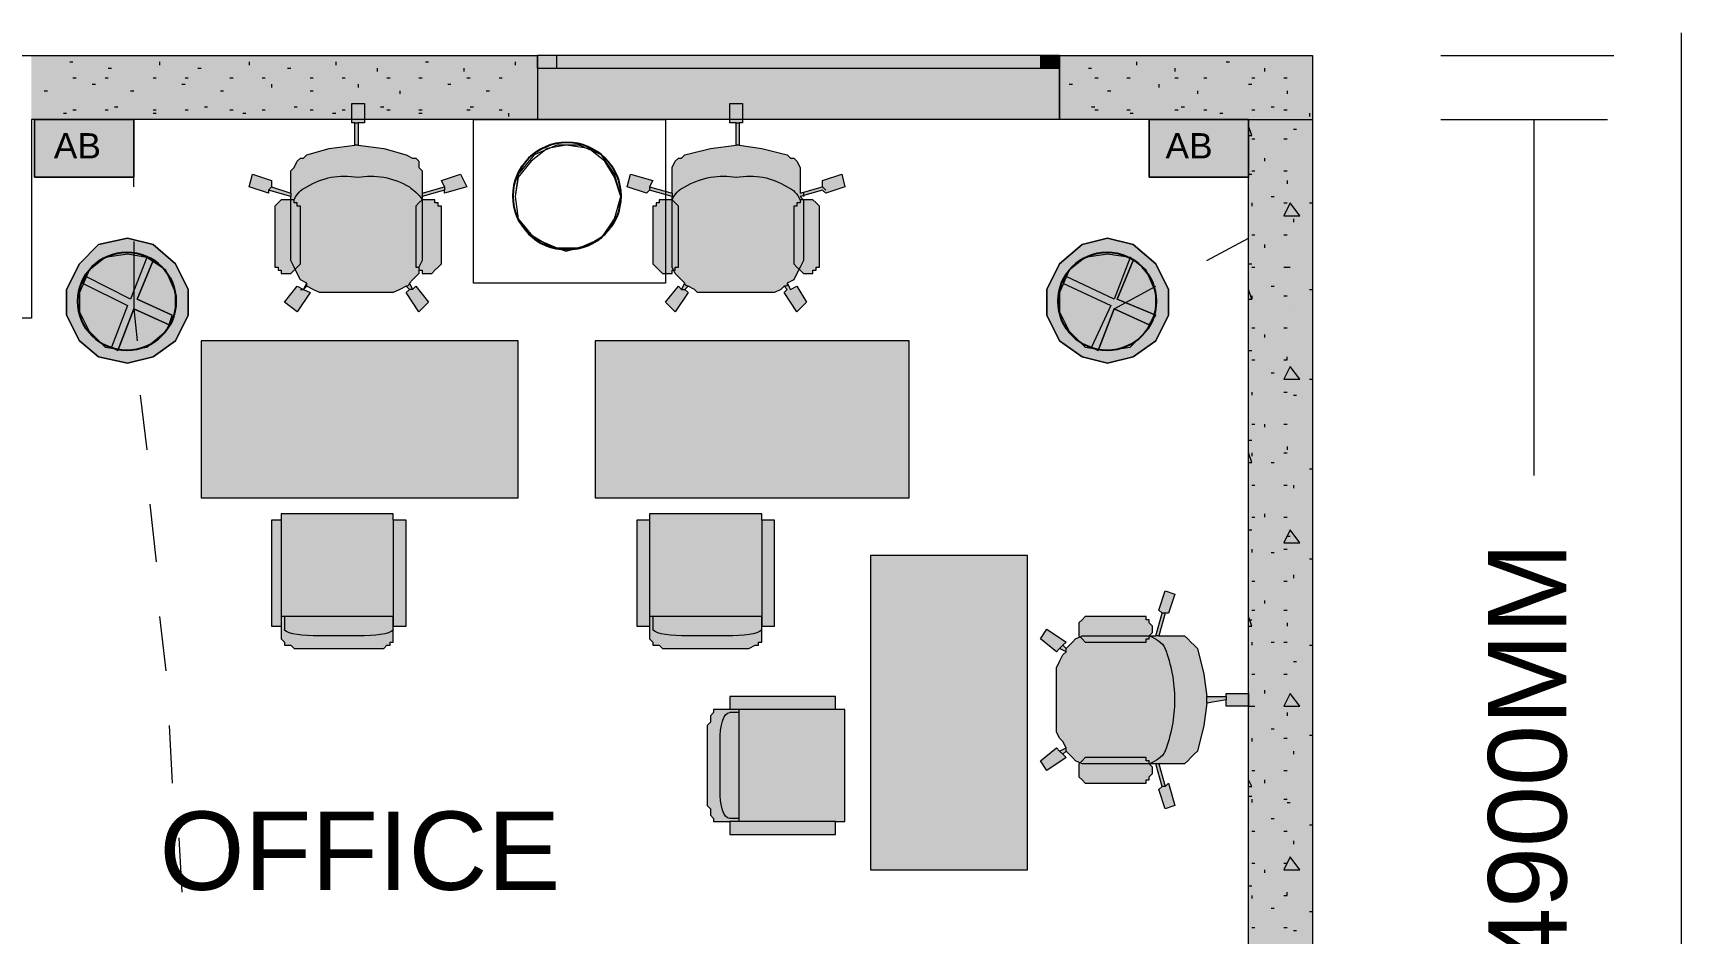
# Model space of a CAD drawing. Header units: inches. Extents: x 0.12 to 8.16, y 2.81 to 8.2.
# Drawn here: x 4.938 to 5.795, y 6.974 to 7.442 of the extents above; entities that cross this region are included whole.
import ezdxf

# ---------------------------------------------------------------- set-up
doc = ezdxf.new("R2010")
doc.units = ezdxf.units.IN
doc.header["$MEASUREMENT"] = 0
for name, color, linetype, true_color in [('PDF_Geometry', 7, 'Continuous', 0x029e21), ('PDF_Solid Fills', 7, 'Continuous', 0xffffff), ('PDF_Text', 7, 'Continuous', 0x5555ff)]:
    doc.layers.add(name, color=color, linetype=linetype, true_color=true_color)
doc.styles.add('PDF F2', font='arial.ttf')

msp = doc.modelspace()

# ---------------------------------------------------------------- hatches: boundary and pattern name
at = {"layer": 'PDF_Solid Fills', "transparency": 33554559}
for points in [[(5.10667, 7.38333), (5.12, 7.38167), (5.13167, 7.37833), (5.135, 7.37667), (5.13667, 7.37667), (5.13833, 7.375), (5.13833, 7.37167), (5.14, 7.37), (5.14, 7.35833), (5.15167, 7.36167), (5.15, 7.365), (5.16, 7.36833), (5.16333, 7.36167), (5.15167, 7.35833), (5.15167, 7.36), (5.14, 7.35667), (5.14, 7.355), (5.14, 7.32333), (5.13833, 7.32), (5.13833, 7.31667), (5.135, 7.31333), (5.13333, 7.31167), (5.135, 7.30833), (5.13667, 7.31), (5.14333, 7.30167), (5.13833, 7.29667), (5.13167, 7.30667), (5.13333, 7.30833), (5.13167, 7.31), (5.12833, 7.30833), (5.125, 7.30667), (5.12167, 7.30667), (5.11833, 7.30667), (5.09333, 7.30667), (5.09, 7.30667), (5.08667, 7.30667), (5.08333, 7.30833), (5.08, 7.31), (5.07833, 7.30833), (5.08167, 7.30667), (5.075, 7.29667), (5.06833, 7.30167), (5.075, 7.31), (5.07833, 7.30833), (5.08, 7.31167), (5.07667, 7.31333), (5.075, 7.31667), (5.07333, 7.32), (5.07167, 7.32333), (5.07167, 7.355), (5.07167, 7.35667), (5.06, 7.36), (5.06, 7.35833), (5.05, 7.36167), (5.05167, 7.36833), (5.06167, 7.365), (5.06167, 7.36167), (5.07167, 7.35833), (5.07167, 7.37), (5.07333, 7.37167), (5.075, 7.375), (5.07667, 7.37667), (5.07833, 7.37667), (5.08, 7.37833), (5.09167, 7.38167), (5.105, 7.38333), (5.105, 7.395), (5.10333, 7.395), (5.10333, 7.405), (5.11, 7.405), (5.11, 7.395), (5.10667, 7.395)], [(5.305, 7.38333), (5.31667, 7.38167), (5.33, 7.37833), (5.33167, 7.37667), (5.33333, 7.37667), (5.335, 7.375), (5.33667, 7.37167), (5.33667, 7.37), (5.33667, 7.35833), (5.34833, 7.36167), (5.34833, 7.365), (5.35833, 7.36833), (5.36, 7.36167), (5.35, 7.35833), (5.34833, 7.36), (5.33667, 7.35667), (5.33833, 7.355), (5.33833, 7.32333), (5.33667, 7.32), (5.335, 7.31667), (5.33333, 7.31333), (5.33, 7.31167), (5.33167, 7.30833), (5.335, 7.31), (5.34, 7.30167), (5.335, 7.29667), (5.32833, 7.30667), (5.33, 7.30833), (5.32833, 7.31), (5.32667, 7.30833), (5.32333, 7.30667), (5.32, 7.30667), (5.31667, 7.30667), (5.29167, 7.30667), (5.28833, 7.30667), (5.28333, 7.30667), (5.28167, 7.30833), (5.27833, 7.31), (5.27667, 7.30833), (5.27833, 7.30667), (5.27167, 7.29667), (5.26667, 7.30167), (5.27333, 7.31), (5.275, 7.30833), (5.27667, 7.31167), (5.275, 7.31333), (5.27167, 7.31667), (5.27, 7.32), (5.27, 7.32333), (5.27, 7.355), (5.27, 7.35667), (5.25833, 7.36), (5.25667, 7.35833), (5.24667, 7.36167), (5.24833, 7.36833), (5.26, 7.365), (5.25833, 7.36167), (5.27, 7.35833), (5.27, 7.37), (5.27, 7.37167), (5.27167, 7.375), (5.27333, 7.37667), (5.275, 7.37667), (5.27667, 7.37833), (5.29, 7.38167), (5.30333, 7.38333), (5.30333, 7.395), (5.3, 7.395), (5.3, 7.405), (5.30667, 7.405), (5.30667, 7.395), (5.305, 7.395)], [(5.06333, 7.34833), (5.06333, 7.35), (5.06333, 7.35167), (5.06333, 7.35167), (5.065, 7.35333), (5.065, 7.35333), (5.06667, 7.355), (5.06667, 7.355), (5.06833, 7.355), (5.07, 7.355), (5.07, 7.355), (5.07167, 7.355), (5.07333, 7.355), (5.07333, 7.35333), (5.075, 7.35333), (5.075, 7.35167), (5.07667, 7.35167), (5.07667, 7.35), (5.07667, 7.34833), (5.07667, 7.32333), (5.07667, 7.32333), (5.07667, 7.32167), (5.075, 7.32), (5.075, 7.32), (5.07333, 7.31833), (5.07333, 7.31833), (5.07167, 7.31667), (5.07, 7.31667), (5.07, 7.31667), (5.06833, 7.31667), (5.06667, 7.31667), (5.06667, 7.31833), (5.065, 7.31833), (5.065, 7.32), (5.06333, 7.32), (5.06333, 7.32167), (5.06333, 7.32333), (5.06333, 7.32333)], [(5.13667, 7.34833), (5.13667, 7.35), (5.13667, 7.35167), (5.13667, 7.35167), (5.13833, 7.35333), (5.13833, 7.35333), (5.14, 7.355), (5.14, 7.355), (5.14167, 7.355), (5.14333, 7.355), (5.145, 7.355), (5.145, 7.355), (5.14667, 7.355), (5.14667, 7.35333), (5.14833, 7.35333), (5.14833, 7.35167), (5.15, 7.35167), (5.15, 7.35), (5.15, 7.34833), (5.15, 7.32333), (5.15, 7.32333), (5.15, 7.32167), (5.14833, 7.32), (5.14833, 7.32), (5.14667, 7.31833), (5.14667, 7.31833), (5.145, 7.31667), (5.145, 7.31667), (5.14333, 7.31667), (5.14167, 7.31667), (5.14, 7.31667), (5.14, 7.31833), (5.13833, 7.31833), (5.13833, 7.32), (5.13667, 7.32), (5.13667, 7.32167), (5.13667, 7.32333), (5.13667, 7.32333)], [(5.26, 7.34833), (5.26, 7.35), (5.26, 7.35167), (5.26167, 7.35167), (5.26167, 7.35333), (5.26333, 7.35333), (5.26333, 7.355), (5.265, 7.355), (5.265, 7.355), (5.26667, 7.355), (5.26833, 7.355), (5.27, 7.355), (5.27, 7.355), (5.27167, 7.35333), (5.27167, 7.35333), (5.27333, 7.35167), (5.27333, 7.35167), (5.27333, 7.35), (5.27333, 7.34833), (5.27333, 7.32333), (5.27333, 7.32333), (5.27333, 7.32167), (5.27333, 7.32), (5.27167, 7.32), (5.27167, 7.31833), (5.27, 7.31833), (5.27, 7.31667), (5.26833, 7.31667), (5.26667, 7.31667), (5.265, 7.31667), (5.265, 7.31667), (5.26333, 7.31833), (5.26333, 7.31833), (5.26167, 7.32), (5.26167, 7.32), (5.26, 7.32167), (5.26, 7.32333), (5.26, 7.32333)], [(5.33333, 7.34833), (5.33333, 7.35), (5.33333, 7.35167), (5.335, 7.35167), (5.335, 7.35333), (5.33667, 7.35333), (5.33667, 7.355), (5.33833, 7.355), (5.33833, 7.355), (5.34, 7.355), (5.34167, 7.355), (5.34333, 7.355), (5.34333, 7.355), (5.345, 7.35333), (5.345, 7.35333), (5.34667, 7.35167), (5.34667, 7.35167), (5.34667, 7.35), (5.34667, 7.34833), (5.34667, 7.32333), (5.34667, 7.32333), (5.34667, 7.32167), (5.34667, 7.32), (5.345, 7.32), (5.345, 7.31833), (5.34333, 7.31833), (5.34333, 7.31667), (5.34167, 7.31667), (5.34, 7.31667), (5.33833, 7.31667), (5.33833, 7.31667), (5.33667, 7.31833), (5.33667, 7.31833), (5.335, 7.32), (5.335, 7.32), (5.33333, 7.32167), (5.33333, 7.32333), (5.33333, 7.32333)], [(4.98667, 7.32667), (4.99667, 7.325), (5.00667, 7.31833), (5.01167, 7.30667), (5.01167, 7.29667), (5.00667, 7.28667), (4.99667, 7.27833), (4.98667, 7.27667), (4.975, 7.27833), (4.96667, 7.28667), (4.96167, 7.29667), (4.96167, 7.30667), (4.96667, 7.31833), (4.975, 7.325)], [(5.49667, 7.32667), (5.50833, 7.325), (5.51667, 7.31833), (5.52167, 7.30667), (5.52167, 7.29667), (5.51667, 7.28667), (5.50833, 7.27833), (5.49667, 7.27667), (5.485, 7.27833), (5.47667, 7.28667), (5.47167, 7.29667), (5.47167, 7.30667), (5.47667, 7.31833), (5.485, 7.325)], [(5.08333, 7.12167), (5.08, 7.12167), (5.07833, 7.12167), (5.075, 7.12167), (5.07333, 7.12167), (5.07333, 7.12167), (5.07167, 7.12333), (5.07, 7.12333), (5.07, 7.12333), (5.06833, 7.12333), (5.06833, 7.125), (5.06833, 7.125), (5.06833, 7.125), (5.06833, 7.125), (5.06833, 7.125), (5.06667, 7.12667), (5.06667, 7.12667), (5.06667, 7.12667), (5.06667, 7.13333), (5.06167, 7.13333), (5.06167, 7.18833), (5.06667, 7.18833), (5.06667, 7.19167), (5.125, 7.19167), (5.125, 7.18833), (5.13167, 7.18833), (5.13167, 7.13333), (5.125, 7.13333), (5.125, 7.12667), (5.125, 7.12667), (5.125, 7.12667), (5.125, 7.125), (5.125, 7.125), (5.125, 7.125), (5.125, 7.125), (5.12333, 7.125), (5.12333, 7.12333), (5.12333, 7.12333), (5.12333, 7.12333), (5.12167, 7.12333), (5.12, 7.12167), (5.11833, 7.12167), (5.11667, 7.12167), (5.115, 7.12167), (5.11167, 7.12167), (5.11, 7.12167)], [(5.275, 7.12167), (5.27167, 7.12167), (5.27, 7.12167), (5.26667, 7.12167), (5.265, 7.12167), (5.265, 7.12167), (5.26333, 7.12333), (5.26167, 7.12333), (5.26167, 7.12333), (5.26, 7.12333), (5.26, 7.125), (5.26, 7.125), (5.26, 7.125), (5.26, 7.125), (5.26, 7.125), (5.25833, 7.12667), (5.25833, 7.12667), (5.25833, 7.12667), (5.25833, 7.13333), (5.25167, 7.13333), (5.25167, 7.18833), (5.25833, 7.18833), (5.25833, 7.19167), (5.31667, 7.19167), (5.31667, 7.18833), (5.32333, 7.18833), (5.32333, 7.13333), (5.31667, 7.13333), (5.31667, 7.12667), (5.31667, 7.12667), (5.31667, 7.12667), (5.31667, 7.125), (5.31667, 7.125), (5.31667, 7.125), (5.31667, 7.125), (5.315, 7.125), (5.315, 7.12333), (5.315, 7.12333), (5.31333, 7.12333), (5.31333, 7.12333), (5.31, 7.12167), (5.31, 7.12167), (5.30833, 7.12167), (5.30667, 7.12167), (5.30333, 7.12167), (5.30167, 7.12167)], [(5.54833, 7.09333), (5.54667, 7.08167), (5.54333, 7.06833), (5.54167, 7.06667), (5.54, 7.065), (5.53833, 7.06333), (5.53667, 7.06167), (5.535, 7.06167), (5.52333, 7.06167), (5.52667, 7.05), (5.52833, 7.05167), (5.53167, 7.04), (5.52667, 7.03833), (5.52333, 7.04833), (5.525, 7.05), (5.52167, 7.06167), (5.52, 7.06167), (5.48667, 7.06167), (5.48333, 7.06167), (5.48, 7.06333), (5.47833, 7.065), (5.475, 7.06833), (5.47333, 7.06667), (5.475, 7.065), (5.465, 7.05833), (5.46167, 7.06333), (5.47, 7.07), (5.47167, 7.06833), (5.475, 7.07), (5.47333, 7.07333), (5.47167, 7.075), (5.47, 7.07833), (5.47, 7.08333), (5.47, 7.10833), (5.47, 7.11167), (5.47167, 7.115), (5.47333, 7.11833), (5.475, 7.12), (5.47167, 7.12167), (5.47, 7.12), (5.46167, 7.12667), (5.465, 7.13167), (5.475, 7.125), (5.47333, 7.12333), (5.475, 7.12167), (5.47833, 7.125), (5.48, 7.12667), (5.48333, 7.12833), (5.48667, 7.12833), (5.52, 7.12833), (5.52167, 7.12833), (5.525, 7.14), (5.52333, 7.14167), (5.52667, 7.15167), (5.53167, 7.15), (5.52833, 7.14), (5.52667, 7.14), (5.52333, 7.12833), (5.535, 7.12833), (5.53667, 7.12833), (5.53833, 7.12667), (5.54, 7.125), (5.54167, 7.12333), (5.54333, 7.12167), (5.54667, 7.10833), (5.54833, 7.09667), (5.55833, 7.09667), (5.55833, 7.09833), (5.57, 7.09833), (5.57, 7.09167), (5.55833, 7.09167), (5.55833, 7.095)], [(5.51333, 7.13833), (5.515, 7.13833), (5.515, 7.13833), (5.51667, 7.13833), (5.51667, 7.13667), (5.51833, 7.13667), (5.51833, 7.135), (5.52, 7.13333), (5.52, 7.13333), (5.52, 7.13167), (5.52, 7.13), (5.52, 7.13), (5.51833, 7.12833), (5.51833, 7.12667), (5.51667, 7.12667), (5.51667, 7.125), (5.515, 7.125), (5.515, 7.125), (5.51333, 7.125), (5.48833, 7.125), (5.48667, 7.125), (5.485, 7.125), (5.485, 7.125), (5.48333, 7.12667), (5.48333, 7.12667), (5.48167, 7.12833), (5.48167, 7.13), (5.48167, 7.13), (5.48167, 7.13167), (5.48167, 7.13333), (5.48167, 7.13333), (5.48167, 7.135), (5.48333, 7.13667), (5.48333, 7.13667), (5.485, 7.13833), (5.485, 7.13833), (5.48667, 7.13833), (5.48833, 7.13833)], [(5.28833, 7.07333), (5.28833, 7.07667), (5.28833, 7.08), (5.28833, 7.08167), (5.29, 7.08333), (5.29, 7.08333), (5.29, 7.085), (5.29, 7.08667), (5.29, 7.08667), (5.29167, 7.08833), (5.29167, 7.08833), (5.29167, 7.09), (5.29167, 7.09), (5.29167, 7.09), (5.29167, 7.09), (5.29333, 7.09), (5.29333, 7.09), (5.29333, 7.09), (5.3, 7.09), (5.3, 7.09667), (5.355, 7.09667), (5.355, 7.09), (5.36, 7.09), (5.36, 7.03167), (5.355, 7.03167), (5.355, 7.025), (5.3, 7.025), (5.3, 7.03167), (5.29333, 7.03167), (5.29333, 7.03167), (5.29333, 7.03167), (5.29167, 7.03167), (5.29167, 7.03167), (5.29167, 7.03333), (5.29167, 7.03333), (5.29167, 7.03333), (5.29167, 7.03333), (5.29, 7.035), (5.29, 7.035), (5.29, 7.03667), (5.29, 7.03833), (5.29, 7.03833), (5.28833, 7.04), (5.28833, 7.04333), (5.28833, 7.045), (5.28833, 7.04833)], [(5.51333, 7.065), (5.515, 7.065), (5.515, 7.065), (5.51667, 7.065), (5.51667, 7.06333), (5.51833, 7.06333), (5.51833, 7.06167), (5.52, 7.06), (5.52, 7.06), (5.52, 7.05833), (5.52, 7.05667), (5.52, 7.05667), (5.51833, 7.055), (5.51833, 7.05333), (5.51667, 7.05333), (5.51667, 7.05167), (5.515, 7.05167), (5.515, 7.05167), (5.51333, 7.05167), (5.48833, 7.05167), (5.48667, 7.05167), (5.485, 7.05167), (5.485, 7.05167), (5.48333, 7.05333), (5.48333, 7.05333), (5.48167, 7.055), (5.48167, 7.05667), (5.48167, 7.05667), (5.48167, 7.05833), (5.48167, 7.06), (5.48167, 7.06), (5.48167, 7.06167), (5.48333, 7.06333), (5.48333, 7.06333), (5.485, 7.065), (5.485, 7.065), (5.48667, 7.065), (5.48833, 7.065)]]:
    msp.add_hatch(color=256, dxfattribs=at).paths.add_polyline_path(points)
at = {"layer": 'PDF_Solid Fills', "true_color": 0xaaaaaa, "transparency": 33554559}
for points in [[(4.98667, 7.335), (5, 7.33167), (5.01167, 7.32167), (5.01833, 7.30833), (5.01833, 7.295), (5.01167, 7.28167), (5, 7.27333), (4.98667, 7.27), (4.97167, 7.27333), (4.96167, 7.28167), (4.955, 7.295), (4.955, 7.30833), (4.96167, 7.32167), (4.97167, 7.33167)], [(5.49667, 7.335), (5.51, 7.33167), (5.52167, 7.32167), (5.52833, 7.30833), (5.52833, 7.295), (5.52167, 7.28167), (5.51, 7.27333), (5.49667, 7.27), (5.48333, 7.27333), (5.47167, 7.28167), (5.465, 7.295), (5.465, 7.30833), (5.47167, 7.32167), (5.48333, 7.33167)], [(5.01, 7.295), (5.00833, 7.29), (4.99, 7.29833), (4.98167, 7.27667), (4.97833, 7.27833), (4.98667, 7.3), (4.96333, 7.31167), (4.965, 7.315), (4.98833, 7.30333), (4.99667, 7.325), (5, 7.32333), (4.99167, 7.30333)], [(5.52167, 7.295), (5.51833, 7.29), (5.5, 7.29833), (5.49167, 7.27667), (5.48833, 7.27833), (5.49833, 7.3), (5.47333, 7.31167), (5.475, 7.315), (5.5, 7.30333), (5.50833, 7.325), (5.51, 7.32333), (5.50167, 7.30333)]]:
    msp.add_hatch(color=253, dxfattribs=at).paths.add_polyline_path(points)

# ---------------------------------------------------------------- linework, layer by layer
at = {"layer": 'PDF_Geometry', "color": 253, "lineweight": 9, "true_color": 0xaaaaaa}
msp.add_lwpolyline([(5.795, 7.44167), (5.795, 6.48333)], dxfattribs=at)
at = {"layer": 'PDF_Geometry', "color": 7, "lineweight": 13}
for points in [[(4.90167, 7.39667), (4.90167, 7.43), (5.2, 7.43), (5.2, 7.42333), (5.2, 7.39667), (4.93667, 7.39667), (4.93667, 7.32833), (4.93667, 7.29333), (4.70333, 7.29333), (4.70333, 7.32167), (4.70333, 7.32833), (4.90167, 7.32833)], [(5.2, 7.42333), (5.2, 7.43)], [(5.47167, 7.42333), (5.47167, 7.43)], [(5.47167, 7.42333), (5.47167, 7.43), (5.60333, 7.43), (5.60333, 7.39667), (5.60333, 6.665), (5.59667, 6.665), (5.57, 6.665), (5.57, 7.39667), (5.47167, 7.39667)], [(4.99, 7.36667), (4.99, 7.39667), (4.93833, 7.39667), (4.93833, 7.36667)], [(5.57, 7.36667), (5.57, 7.39667), (5.51833, 7.39667), (5.51833, 7.36667)], [(5.24333, 7.35667), (5.24, 7.36833), (5.23333, 7.37833), (5.22167, 7.38333), (5.21, 7.38333), (5.19833, 7.37833), (5.19, 7.36833), (5.18833, 7.35667), (5.19, 7.345), (5.19833, 7.335), (5.21, 7.33), (5.22167, 7.33), (5.23333, 7.335), (5.24, 7.345)]]:
    msp.add_lwpolyline(points, close=True, dxfattribs=at)
at = {"layer": 'PDF_Geometry', "color": 54, "lineweight": 13, "true_color": 0x9f9f00}
for points in [[(4.95667, 7.42667), (4.95833, 7.42667)], [(5.00333, 7.42667), (5.00333, 7.425)], [(5.05, 7.42667), (5.05, 7.425)], [(5.095, 7.42667), (5.095, 7.425)], [(5.14167, 7.42667), (5.14333, 7.42667)], [(5.18833, 7.42667), (5.18833, 7.425)], [(5.51167, 7.42667), (5.51167, 7.425)], [(5.55833, 7.42667), (5.56, 7.42667)], [(4.95833, 7.41833), (4.96, 7.41833)], [(4.975, 7.41833), (4.97667, 7.41833)], [(4.97667, 7.42333), (4.97833, 7.42333)], [(5, 7.41833), (5.00167, 7.41833)], [(5.01667, 7.41833), (5.01833, 7.41833)], [(5.02333, 7.42333), (5.025, 7.42333)], [(5.04, 7.41833), (5.04167, 7.41833)], [(5.05667, 7.41833), (5.05833, 7.41833)], [(5.07, 7.42333), (5.07167, 7.42333)], [(5.08167, 7.41833), (5.08333, 7.41833)], [(5.09833, 7.41833), (5.1, 7.41833)], [(5.11667, 7.42333), (5.11667, 7.42167)], [(5.12167, 7.41833), (5.12333, 7.41833)], [(5.13833, 7.41833), (5.14, 7.41833)], [(5.16167, 7.42333), (5.16167, 7.42167)], [(5.16333, 7.41833), (5.165, 7.41833)], [(5.18, 7.41833), (5.18167, 7.41833)], [(5.48667, 7.42333), (5.48833, 7.42333)], [(5.49, 7.41833), (5.49167, 7.41833)], [(5.50667, 7.41833), (5.50833, 7.41833)], [(5.53167, 7.42333), (5.53167, 7.42167)], [(5.53167, 7.41833), (5.53333, 7.41833)], [(5.54667, 7.41833), (5.54833, 7.41833)], [(5.57167, 7.41833), (5.57333, 7.41833)], [(5.57833, 7.42333), (5.57833, 7.42167)], [(5.58833, 7.41833), (5.59, 7.41833)], [(4.94333, 7.41167), (4.945, 7.41167)], [(4.96833, 7.415), (4.97, 7.415)], [(4.98833, 7.41167), (4.99, 7.41167)], [(5.015, 7.415), (5.01667, 7.415)], [(5.035, 7.41167), (5.03667, 7.41167)], [(5.06167, 7.415), (5.06167, 7.41333)], [(5.08167, 7.41167), (5.08333, 7.41167)], [(5.10667, 7.415), (5.10667, 7.41333)], [(5.12833, 7.41167), (5.12833, 7.41)], [(5.15333, 7.415), (5.155, 7.415)], [(5.17333, 7.41167), (5.175, 7.41167)], [(5.2, 7.415), (5.2, 7.41333)], [(5.47667, 7.415), (5.47833, 7.415)], [(5.49667, 7.41167), (5.49833, 7.41167)], [(5.52333, 7.415), (5.52333, 7.41333)], [(5.54333, 7.41167), (5.54333, 7.41)], [(5.57, 7.415), (5.57167, 7.415)], [(5.59, 7.41167), (5.59, 7.41)], [(4.95833, 7.40167), (4.96, 7.40167)], [(4.975, 7.40167), (4.97667, 7.40167)], [(4.98, 7.40333), (4.98167, 7.40333)], [(5, 7.40167), (5.00167, 7.40167)], [(5.01667, 7.40167), (5.01833, 7.40167)], [(5.02667, 7.40333), (5.02833, 7.40333)], [(5.04, 7.40167), (5.04167, 7.40167)], [(5.05667, 7.40167), (5.05833, 7.40167)], [(5.07333, 7.40333), (5.075, 7.40333)], [(5.08167, 7.40167), (5.08333, 7.40167)], [(5.09833, 7.40167), (5.1, 7.40167)], [(5.11833, 7.40333), (5.12, 7.40333)], [(5.12167, 7.40167), (5.12333, 7.40167)], [(5.13833, 7.40167), (5.14, 7.40167)], [(5.16333, 7.40167), (5.165, 7.40167)], [(5.165, 7.40333), (5.16667, 7.40333)], [(5.18, 7.40167), (5.18167, 7.40167)], [(5.48833, 7.40333), (5.49, 7.40333)], [(5.49, 7.40167), (5.49167, 7.40167)], [(5.50667, 7.40167), (5.50833, 7.40167)], [(5.53167, 7.40167), (5.53333, 7.40167)], [(5.535, 7.40333), (5.53667, 7.40333)], [(5.54667, 7.40167), (5.54833, 7.40167)], [(5.57167, 7.40167), (5.57333, 7.40167)], [(5.58167, 7.40333), (5.58333, 7.40333)], [(5.58833, 7.40167), (5.59, 7.40167)], [(4.95333, 7.4), (4.955, 7.4)], [(5, 7.4), (5.00167, 7.4)], [(5.04667, 7.4), (5.04833, 7.4)], [(5.09333, 7.4), (5.095, 7.4)], [(5.13833, 7.4), (5.14, 7.4)], [(5.185, 7.4), (5.185, 7.39833)], [(5.50833, 7.4), (5.51, 7.4)], [(5.555, 7.4), (5.55667, 7.4)], [(5.57, 7.38833), (5.57167, 7.38833), (5.57, 7.39333)], [(5.59333, 7.39167), (5.595, 7.39167)], [(5.60167, 7.4), (5.60167, 7.39833)], [(5.57167, 7.38667), (5.57333, 7.38667)], [(5.58833, 7.38667), (5.59, 7.38667)], [(5.57833, 7.37667), (5.57833, 7.375)], [(5.57, 7.36833), (5.57167, 7.36833)], [(5.57167, 7.37), (5.57333, 7.37)], [(5.58833, 7.37), (5.59, 7.37)], [(5.59, 7.365), (5.59, 7.36333)], [(5.57167, 7.35333), (5.57167, 7.35167)], [(5.58167, 7.35667), (5.58333, 7.35667)], [(5.58833, 7.35333), (5.59, 7.35333)], [(5.60167, 7.35333), (5.60333, 7.35333)], [(5.59333, 7.345), (5.59333, 7.34333)], [(5.57167, 7.33667), (5.57333, 7.33667)], [(5.57833, 7.33167), (5.57833, 7.33)], [(5.58833, 7.33667), (5.59, 7.33667)], [(5.57, 7.32167), (5.57167, 7.32167)], [(5.57167, 7.32), (5.57333, 7.32)], [(5.58833, 7.32), (5.59, 7.32), (5.59167, 7.32)], [(5.57, 7.30333), (5.57167, 7.30333), (5.57, 7.30833)], [(5.58167, 7.31), (5.58333, 7.31)], [(5.60167, 7.30833), (5.60333, 7.30833)], [(5.57167, 7.305), (5.57167, 7.30333)], [(5.58833, 7.305), (5.59, 7.305)], [(5.59333, 7.29833), (5.59333, 7.29833)], [(5.57167, 7.28833), (5.57333, 7.28833)], [(5.57833, 7.285), (5.57833, 7.28333)], [(5.58833, 7.28833), (5.59, 7.28833)], [(5.57, 7.27667), (5.57167, 7.27667)], [(5.57167, 7.27167), (5.57333, 7.27167)], [(5.58833, 7.27167), (5.59, 7.27167), (5.59, 7.27333)], [(5.58167, 7.265), (5.58333, 7.265)], [(5.57167, 7.255), (5.57167, 7.25333)], [(5.58833, 7.255), (5.59, 7.255)], [(5.60167, 7.26167), (5.60333, 7.26167)], [(5.59333, 7.25333), (5.595, 7.25333)], [(5.57167, 7.23833), (5.57333, 7.23833)], [(5.57833, 7.23833), (5.57833, 7.23667)], [(5.58833, 7.23833), (5.59, 7.23833)], [(5.57, 7.23), (5.57167, 7.23)], [(5.57, 7.21833), (5.57167, 7.21833), (5.57, 7.22333)], [(5.57167, 7.22333), (5.57167, 7.22167)], [(5.58833, 7.22333), (5.59, 7.22333)], [(5.59, 7.22667), (5.59, 7.225)], [(5.58167, 7.21833), (5.58333, 7.21833)], [(5.60167, 7.215), (5.60333, 7.215)], [(5.57167, 7.20667), (5.57333, 7.20667)], [(5.58833, 7.20667), (5.59, 7.20667)], [(5.59333, 7.20667), (5.59333, 7.205)], [(5.57167, 7.19), (5.57333, 7.19)], [(5.57833, 7.19167), (5.57833, 7.19)], [(5.58833, 7.19), (5.59, 7.19)], [(5.57, 7.18333), (5.57167, 7.18333)], [(5.59, 7.18), (5.59167, 7.18)], [(5.57167, 7.17333), (5.57167, 7.17167)], [(5.58167, 7.17167), (5.58333, 7.17167)], [(5.58833, 7.17333), (5.59, 7.17333)], [(5.60167, 7.16833), (5.60333, 7.16833)], [(5.57167, 7.15667), (5.57333, 7.15667)], [(5.58833, 7.15667), (5.59, 7.15667)], [(5.59333, 7.16), (5.59333, 7.15833)], [(5.57833, 7.14667), (5.57833, 7.145)], [(5.57, 7.13333), (5.57167, 7.13333), (5.57, 7.13833)], [(5.57, 7.13667), (5.57167, 7.13667)], [(5.57167, 7.14167), (5.57333, 7.14167)], [(5.58833, 7.14167), (5.59, 7.14167)], [(5.59, 7.135), (5.59, 7.13333)], [(5.57167, 7.125), (5.57167, 7.12333)], [(5.58167, 7.125), (5.58333, 7.125)], [(5.58833, 7.125), (5.59, 7.125)], [(5.60167, 7.12333), (5.60333, 7.12333)], [(5.59333, 7.115), (5.595, 7.115)], [(5.57167, 7.10833), (5.57333, 7.10833)], [(5.58833, 7.10833), (5.59, 7.10833)], [(5.57, 7.09167), (5.57167, 7.09167), (5.57333, 7.09167)], [(5.57833, 7.1), (5.57833, 7.09833)], [(5.58833, 7.09167), (5.59, 7.09167)], [(5.59, 7.08833), (5.59, 7.08667)], [(5.57167, 7.075), (5.57167, 7.07333)], [(5.58167, 7.08), (5.58333, 7.08)], [(5.58833, 7.075), (5.59, 7.075)], [(5.60167, 7.07667), (5.60333, 7.07667)], [(5.59333, 7.06833), (5.59333, 7.06667)], [(5.57167, 7.05833), (5.57333, 7.05833)], [(5.58833, 7.05833), (5.59, 7.05833)], [(5.57, 7.05), (5.57167, 7.05), (5.57, 7.05333)], [(5.57833, 7.05333), (5.57833, 7.05167)], [(5.57, 7.045), (5.57167, 7.045)], [(5.57167, 7.04333), (5.57167, 7.04167)], [(5.58833, 7.04333), (5.59, 7.04333)], [(5.59, 7.04167), (5.59167, 7.04167)], [(5.58167, 7.03333), (5.58333, 7.03333)], [(5.57167, 7.02667), (5.57333, 7.02667)], [(5.58833, 7.02667), (5.59, 7.02667)], [(5.60167, 7.03), (5.60333, 7.03)], [(5.59333, 7.02167), (5.59333, 7.02)], [(5.57167, 7.01), (5.57333, 7.01)], [(5.57833, 7.00667), (5.57833, 7.005)], [(5.58833, 7.01), (5.59, 7.01)], [(5.57, 6.99833), (5.57167, 6.99833)], [(5.57167, 6.99333), (5.57167, 6.99167)], [(5.58833, 6.99333), (5.59, 6.99333), (5.59, 6.995)], [(5.58167, 6.98667), (5.58333, 6.98667)], [(5.60167, 6.985), (5.60333, 6.985)], [(5.57167, 6.97667), (5.57333, 6.97667)], [(5.58833, 6.97667), (5.59, 6.97667)], [(5.59333, 6.975), (5.595, 6.975)]]:
    msp.add_lwpolyline(points, dxfattribs=at)
at = {"layer": 'PDF_Geometry', "color": 30, "lineweight": 13, "true_color": 0xff6600}
for points in [[(5.47167, 7.43), (5.2, 7.43)], [(5.46167, 7.43), (5.21, 7.43)], [(5.21, 7.42333), (5.46167, 7.42333)], [(5.47167, 7.39667), (5.2, 7.39667)]]:
    msp.add_lwpolyline(points, dxfattribs=at)
at = {"layer": 'PDF_Geometry', "color": 30, "lineweight": 9, "true_color": 0xff6600}
for points in [[(5.2, 7.42333), (5.21, 7.42333), (5.21, 7.43), (5.2, 7.43)], [(5.47167, 7.43), (5.46167, 7.43), (5.46167, 7.42333), (5.47167, 7.42333)]]:
    msp.add_lwpolyline(points, dxfattribs=at)
at = {"layer": 'PDF_Geometry', "color": 251, "lineweight": 9, "true_color": 0x6a6a6a}
for points in [[(5.67, 7.43), (5.76, 7.43)], [(5.53167, 7.39667), (5.60333, 7.39667)], [(5.57, 7.38), (5.57, 7.39667)], [(5.67, 7.39667), (5.75667, 7.39667)], [(5.71833, 7.39667), (5.71833, 7.21167)], [(4.99667, 7.325), (4.98833, 7.30333), (4.965, 7.315)], [(5, 7.32333), (4.99167, 7.30333), (5.01, 7.295)], [(5.50833, 7.325), (5.5, 7.30333), (5.475, 7.315)], [(5.51, 7.32333), (5.50167, 7.30333), (5.52167, 7.295)], [(4.96333, 7.31167), (4.98667, 7.3), (4.97833, 7.27833)], [(5.47333, 7.31167), (5.49833, 7.3), (5.48833, 7.27833)], [(5.00833, 7.29), (4.99, 7.29833), (4.98167, 7.27667)], [(5.51833, 7.29), (5.5, 7.29833), (5.49167, 7.27667)]]:
    msp.add_lwpolyline(points, dxfattribs=at)
at = {"layer": 'PDF_Geometry', "color": 7, "lineweight": 13}
for points in [[(5.2, 7.42333), (5.2, 7.39667)], [(5.47167, 7.42333), (5.47167, 7.39667)], [(4.99, 7.36167), (4.99, 7.39667)], [(4.99, 7.33333), (4.99, 7.29833), (4.99167, 7.28167)], [(5.54833, 7.32333), (5.57, 7.335)], [(5.5, 7.29833), (5.52167, 7.31)], [(4.99333, 7.25333), (4.99667, 7.225)], [(4.99833, 7.19667), (5.00167, 7.16667)], [(5.00333, 7.13833), (5.00667, 7.11)], [(5.00833, 7.08167), (5.01, 7.05167)], [(5.01333, 7.02333), (5.015, 6.995)]]:
    msp.add_lwpolyline(points, dxfattribs=at)
at = {"layer": 'PDF_Geometry', "lineweight": 9}
for points in [[(5.10667, 7.38333), (5.12, 7.38167), (5.13167, 7.37833), (5.135, 7.37667), (5.13667, 7.37667), (5.13833, 7.375), (5.13833, 7.37167), (5.14, 7.37), (5.14, 7.35833), (5.15167, 7.36167), (5.15, 7.365), (5.16, 7.36833), (5.16333, 7.36167), (5.15167, 7.35833), (5.15167, 7.36), (5.14, 7.35667), (5.14, 7.355), (5.14, 7.32333), (5.13833, 7.32), (5.13833, 7.31667), (5.135, 7.31333), (5.13333, 7.31167), (5.135, 7.30833), (5.13667, 7.31), (5.14333, 7.30167), (5.13833, 7.29667), (5.13167, 7.30667), (5.13333, 7.30833), (5.13167, 7.31), (5.12833, 7.30833), (5.125, 7.30667), (5.12167, 7.30667), (5.11833, 7.30667), (5.09333, 7.30667), (5.09, 7.30667), (5.08667, 7.30667), (5.08333, 7.30833), (5.08, 7.31), (5.07833, 7.30833), (5.08167, 7.30667), (5.075, 7.29667), (5.06833, 7.30167), (5.075, 7.31), (5.07833, 7.30833), (5.08, 7.31167), (5.07667, 7.31333), (5.075, 7.31667), (5.07333, 7.32), (5.07167, 7.32333), (5.07167, 7.355), (5.07167, 7.35667), (5.06, 7.36), (5.06, 7.35833), (5.05, 7.36167), (5.05167, 7.36833), (5.06167, 7.365), (5.06167, 7.36167), (5.07167, 7.35833), (5.07167, 7.37), (5.07333, 7.37167), (5.075, 7.375), (5.07667, 7.37667), (5.07833, 7.37667), (5.08, 7.37833), (5.09167, 7.38167), (5.105, 7.38333), (5.105, 7.395), (5.10333, 7.395), (5.10333, 7.405), (5.11, 7.405), (5.11, 7.395), (5.10667, 7.395)], [(5.305, 7.38333), (5.31667, 7.38167), (5.33, 7.37833), (5.33167, 7.37667), (5.33333, 7.37667), (5.335, 7.375), (5.33667, 7.37167), (5.33667, 7.37), (5.33667, 7.35833), (5.34833, 7.36167), (5.34833, 7.365), (5.35833, 7.36833), (5.36, 7.36167), (5.35, 7.35833), (5.34833, 7.36), (5.33667, 7.35667), (5.33833, 7.355), (5.33833, 7.32333), (5.33667, 7.32), (5.335, 7.31667), (5.33333, 7.31333), (5.33, 7.31167), (5.33167, 7.30833), (5.335, 7.31), (5.34, 7.30167), (5.335, 7.29667), (5.32833, 7.30667), (5.33, 7.30833), (5.32833, 7.31), (5.32667, 7.30833), (5.32333, 7.30667), (5.32, 7.30667), (5.31667, 7.30667), (5.29167, 7.30667), (5.28833, 7.30667), (5.28333, 7.30667), (5.28167, 7.30833), (5.27833, 7.31), (5.27667, 7.30833), (5.27833, 7.30667), (5.27167, 7.29667), (5.26667, 7.30167), (5.27333, 7.31), (5.275, 7.30833), (5.27667, 7.31167), (5.275, 7.31333), (5.27167, 7.31667), (5.27, 7.32), (5.27, 7.32333), (5.27, 7.355), (5.27, 7.35667), (5.25833, 7.36), (5.25667, 7.35833), (5.24667, 7.36167), (5.24833, 7.36833), (5.26, 7.365), (5.25833, 7.36167), (5.27, 7.35833), (5.27, 7.37), (5.27, 7.37167), (5.27167, 7.375), (5.27333, 7.37667), (5.275, 7.37667), (5.27667, 7.37833), (5.29, 7.38167), (5.30333, 7.38333), (5.30333, 7.395), (5.3, 7.395), (5.3, 7.405), (5.30667, 7.405), (5.30667, 7.395), (5.305, 7.395)], [(5.06333, 7.34833), (5.06333, 7.32333), (5.06333, 7.32167), (5.06333, 7.32), (5.065, 7.32), (5.065, 7.31833), (5.06667, 7.31833), (5.06667, 7.31667), (5.06833, 7.31667), (5.07, 7.31667), (5.07167, 7.31667), (5.07333, 7.31833), (5.075, 7.32), (5.07667, 7.32167), (5.07667, 7.32333), (5.07667, 7.34833), (5.07667, 7.35), (5.07667, 7.35167), (5.075, 7.35167), (5.075, 7.35333), (5.07333, 7.35333), (5.07333, 7.355), (5.07167, 7.355), (5.07, 7.355), (5.06833, 7.355), (5.06667, 7.355), (5.065, 7.35333), (5.06333, 7.35167), (5.06333, 7.35)], [(5.13667, 7.34833), (5.13667, 7.32333), (5.13667, 7.32167), (5.13667, 7.32), (5.13833, 7.32), (5.13833, 7.31833), (5.14, 7.31833), (5.14, 7.31667), (5.14167, 7.31667), (5.14333, 7.31667), (5.145, 7.31667), (5.14667, 7.31833), (5.14833, 7.32), (5.15, 7.32167), (5.15, 7.32333), (5.15, 7.34833), (5.15, 7.35), (5.15, 7.35167), (5.14833, 7.35167), (5.14833, 7.35333), (5.14667, 7.35333), (5.14667, 7.355), (5.145, 7.355), (5.14333, 7.355), (5.14167, 7.355), (5.14, 7.355), (5.13833, 7.35333), (5.13667, 7.35167), (5.13667, 7.35)], [(5.26, 7.34833), (5.26, 7.32333), (5.26, 7.32167), (5.26167, 7.32), (5.26333, 7.31833), (5.265, 7.31667), (5.26667, 7.31667), (5.26833, 7.31667), (5.27, 7.31667), (5.27, 7.31833), (5.27167, 7.31833), (5.27167, 7.32), (5.27333, 7.32), (5.27333, 7.32167), (5.27333, 7.32333), (5.27333, 7.34833), (5.27333, 7.35), (5.27333, 7.35167), (5.27167, 7.35333), (5.27, 7.355), (5.26833, 7.355), (5.26667, 7.355), (5.265, 7.355), (5.26333, 7.355), (5.26333, 7.35333), (5.26167, 7.35333), (5.26167, 7.35167), (5.26, 7.35167), (5.26, 7.35)], [(5.33333, 7.34833), (5.33333, 7.32333), (5.33333, 7.32167), (5.335, 7.32), (5.33667, 7.31833), (5.33833, 7.31667), (5.34, 7.31667), (5.34167, 7.31667), (5.34333, 7.31667), (5.34333, 7.31833), (5.345, 7.31833), (5.345, 7.32), (5.34667, 7.32), (5.34667, 7.32167), (5.34667, 7.32333), (5.34667, 7.34833), (5.34667, 7.35), (5.34667, 7.35167), (5.345, 7.35333), (5.34333, 7.355), (5.34167, 7.355), (5.34, 7.355), (5.33833, 7.355), (5.33667, 7.355), (5.33667, 7.35333), (5.335, 7.35333), (5.335, 7.35167), (5.33333, 7.35167), (5.33333, 7.35)], [(5.19, 7.28167), (5.025, 7.28167), (5.025, 7.2), (5.19, 7.2)], [(5.39333, 7.28167), (5.23, 7.28167), (5.23, 7.2), (5.39333, 7.2)], [(5.08333, 7.12167), (5.11, 7.12167), (5.11167, 7.12167), (5.115, 7.12167), (5.11667, 7.12167), (5.11833, 7.12167), (5.12, 7.12167), (5.12167, 7.12333), (5.12333, 7.12333), (5.12333, 7.125), (5.125, 7.125), (5.125, 7.12667), (5.125, 7.13333), (5.13167, 7.13333), (5.13167, 7.18833), (5.125, 7.18833), (5.125, 7.19167), (5.06667, 7.19167), (5.06667, 7.18833), (5.06167, 7.18833), (5.06167, 7.13333), (5.06667, 7.13333), (5.06667, 7.12667), (5.06833, 7.125), (5.06833, 7.12333), (5.07, 7.12333), (5.07167, 7.12333), (5.07333, 7.12167), (5.075, 7.12167), (5.07833, 7.12167), (5.08, 7.12167)], [(5.275, 7.12167), (5.30167, 7.12167), (5.30333, 7.12167), (5.30667, 7.12167), (5.30833, 7.12167), (5.31, 7.12167), (5.31333, 7.12333), (5.315, 7.12333), (5.315, 7.125), (5.31667, 7.125), (5.31667, 7.12667), (5.31667, 7.13333), (5.32333, 7.13333), (5.32333, 7.18833), (5.31667, 7.18833), (5.31667, 7.19167), (5.25833, 7.19167), (5.25833, 7.18833), (5.25167, 7.18833), (5.25167, 7.13333), (5.25833, 7.13333), (5.25833, 7.12667), (5.26, 7.125), (5.26, 7.12333), (5.26167, 7.12333), (5.26333, 7.12333), (5.265, 7.12167), (5.26667, 7.12167), (5.27, 7.12167), (5.27167, 7.12167)], [(5.455, 7.00667), (5.455, 7.17), (5.37333, 7.17), (5.37333, 7.00667)], [(5.54833, 7.09333), (5.54667, 7.08167), (5.54333, 7.06833), (5.54167, 7.06667), (5.54, 7.065), (5.53833, 7.06333), (5.53667, 7.06167), (5.535, 7.06167), (5.52333, 7.06167), (5.52667, 7.05), (5.52833, 7.05167), (5.53167, 7.04), (5.52667, 7.03833), (5.52333, 7.04833), (5.525, 7.05), (5.52167, 7.06167), (5.52, 7.06167), (5.48667, 7.06167), (5.48333, 7.06167), (5.48, 7.06333), (5.47833, 7.065), (5.475, 7.06833), (5.47333, 7.06667), (5.475, 7.065), (5.465, 7.05833), (5.46167, 7.06333), (5.47, 7.07), (5.47167, 7.06833), (5.475, 7.07), (5.47333, 7.07333), (5.47167, 7.075), (5.47, 7.07833), (5.47, 7.08333), (5.47, 7.10833), (5.47, 7.11167), (5.47167, 7.115), (5.47333, 7.11833), (5.475, 7.12), (5.47167, 7.12167), (5.47, 7.12), (5.46167, 7.12667), (5.465, 7.13167), (5.475, 7.125), (5.47333, 7.12333), (5.475, 7.12167), (5.47833, 7.125), (5.48, 7.12667), (5.48333, 7.12833), (5.48667, 7.12833), (5.52, 7.12833), (5.52167, 7.12833), (5.525, 7.14), (5.52333, 7.14167), (5.52667, 7.15167), (5.53167, 7.15), (5.52833, 7.14), (5.52667, 7.14), (5.52333, 7.12833), (5.535, 7.12833), (5.53667, 7.12833), (5.53833, 7.12667), (5.54, 7.125), (5.54167, 7.12333), (5.54333, 7.12167), (5.54667, 7.10833), (5.54833, 7.09667), (5.55833, 7.09667), (5.55833, 7.09833), (5.57, 7.09833), (5.57, 7.09167), (5.55833, 7.09167), (5.55833, 7.095)], [(5.51333, 7.13833), (5.48833, 7.13833), (5.48667, 7.13833), (5.485, 7.13833), (5.48333, 7.13667), (5.48167, 7.135), (5.48167, 7.13333), (5.48167, 7.13167), (5.48167, 7.13), (5.48167, 7.12833), (5.48333, 7.12667), (5.485, 7.125), (5.48667, 7.125), (5.48833, 7.125), (5.51333, 7.125), (5.515, 7.125), (5.51667, 7.125), (5.51667, 7.12667), (5.51833, 7.12667), (5.51833, 7.12833), (5.52, 7.13), (5.52, 7.13167), (5.52, 7.13333), (5.51833, 7.135), (5.51833, 7.13667), (5.51667, 7.13667), (5.51667, 7.13833), (5.515, 7.13833)], [(5.28833, 7.07333), (5.28833, 7.04833), (5.28833, 7.045), (5.28833, 7.04333), (5.28833, 7.04), (5.29, 7.03833), (5.29, 7.03667), (5.29, 7.035), (5.29167, 7.03333), (5.29167, 7.03167), (5.29333, 7.03167), (5.3, 7.03167), (5.3, 7.025), (5.355, 7.025), (5.355, 7.03167), (5.36, 7.03167), (5.36, 7.09), (5.355, 7.09), (5.355, 7.09667), (5.3, 7.09667), (5.3, 7.09), (5.29333, 7.09), (5.29167, 7.09), (5.29167, 7.08833), (5.29, 7.08667), (5.29, 7.085), (5.29, 7.08333), (5.28833, 7.08167), (5.28833, 7.08), (5.28833, 7.07667)], [(5.51333, 7.065), (5.48833, 7.065), (5.48667, 7.065), (5.485, 7.065), (5.48333, 7.06333), (5.48167, 7.06167), (5.48167, 7.06), (5.48167, 7.05833), (5.48167, 7.05667), (5.48167, 7.055), (5.48333, 7.05333), (5.485, 7.05167), (5.48667, 7.05167), (5.48833, 7.05167), (5.51333, 7.05167), (5.515, 7.05167), (5.51667, 7.05167), (5.51667, 7.05333), (5.51833, 7.05333), (5.51833, 7.055), (5.52, 7.05667), (5.52, 7.05833), (5.52, 7.06), (5.51833, 7.06167), (5.51833, 7.06333), (5.51667, 7.06333), (5.51667, 7.065), (5.515, 7.065)]]:
    msp.add_lwpolyline(points, close=True, dxfattribs=at)
at = {"layer": 'PDF_Geometry', "color": 1, "lineweight": 13}
for points in [[(4.93833, 7.39667), (4.99, 7.39667), (4.99, 7.36667), (4.93833, 7.36667)], [(5.16667, 7.39667), (5.26667, 7.39667), (5.26667, 7.31167), (5.16667, 7.31167)], [(5.51833, 7.39667), (5.57, 7.39667), (5.57, 7.36667), (5.51833, 7.36667)], [(5.24333, 7.35667), (5.24, 7.36667), (5.235, 7.375), (5.22667, 7.38167), (5.215, 7.38333), (5.205, 7.38167), (5.19667, 7.375), (5.19, 7.36667), (5.18833, 7.35667), (5.19, 7.345), (5.19667, 7.33667), (5.205, 7.33167), (5.215, 7.32833), (5.22667, 7.33167), (5.235, 7.33667), (5.24, 7.345)]]:
    msp.add_lwpolyline(points, close=True, dxfattribs=at)
at = {"layer": 'PDF_Geometry', "lineweight": 9}
for points in [[(5.105, 7.395), (5.10667, 7.395)], [(5.30333, 7.395), (5.305, 7.395)], [(5.10667, 7.38333), (5.105, 7.38333)], [(5.305, 7.38333), (5.30333, 7.38333)], [(5.06167, 7.36167), (5.06, 7.36)], [(5.07167, 7.35833), (5.07167, 7.35667)], [(5.14, 7.35833), (5.14, 7.35667)], [(5.15167, 7.36167), (5.15167, 7.36)], [(5.25833, 7.36167), (5.25833, 7.36)], [(5.27, 7.35833), (5.27, 7.35667)], [(5.33833, 7.35833), (5.33833, 7.35667)], [(5.34833, 7.36167), (5.35, 7.36)], [(5.06333, 7.35167), (5.06333, 7.35167)], [(5.065, 7.35333), (5.065, 7.35333)], [(5.06667, 7.355), (5.06667, 7.355)], [(5.07, 7.355), (5.07, 7.355)], [(5.13667, 7.35167), (5.13667, 7.35167)], [(5.13833, 7.35333), (5.13833, 7.35333)], [(5.14, 7.355), (5.14, 7.355)], [(5.145, 7.355), (5.145, 7.355)], [(5.265, 7.355), (5.265, 7.355)], [(5.27, 7.355), (5.27, 7.355)], [(5.27167, 7.35333), (5.27167, 7.35333)], [(5.27333, 7.35167), (5.27333, 7.35167)], [(5.33833, 7.355), (5.33833, 7.355)], [(5.34333, 7.355), (5.34333, 7.355)], [(5.345, 7.35333), (5.345, 7.35333)], [(5.34667, 7.35167), (5.34667, 7.35167)], [(5.06333, 7.32333), (5.06333, 7.32333)], [(5.07667, 7.32333), (5.07667, 7.32333)], [(5.13667, 7.32333), (5.13667, 7.32333)], [(5.15, 7.32333), (5.15, 7.32333)], [(5.26, 7.32333), (5.26, 7.32333)], [(5.27333, 7.32333), (5.27333, 7.32333)], [(5.33333, 7.32333), (5.33333, 7.32333)], [(5.34667, 7.32333), (5.34667, 7.32333)], [(5.07, 7.31667), (5.07, 7.31667)], [(5.07333, 7.31833), (5.07333, 7.31833)], [(5.075, 7.32), (5.075, 7.32)], [(5.145, 7.31667), (5.145, 7.31667)], [(5.14667, 7.31833), (5.14667, 7.31833)], [(5.14833, 7.32), (5.14833, 7.32)], [(5.26167, 7.32), (5.26167, 7.32)], [(5.26333, 7.31833), (5.26333, 7.31833)], [(5.265, 7.31667), (5.265, 7.31667)], [(5.335, 7.32), (5.335, 7.32)], [(5.33667, 7.31833), (5.33667, 7.31833)], [(5.33833, 7.31667), (5.33833, 7.31667)], [(5.07667, 7.30833), (5.07833, 7.30833)], [(5.135, 7.30833), (5.13333, 7.30833)], [(5.275, 7.30833), (5.27667, 7.30833)], [(5.33167, 7.30833), (5.33167, 7.30833)], [(5.06667, 7.18833), (5.06667, 7.13333)], [(5.125, 7.18833), (5.125, 7.13333)], [(5.25833, 7.18833), (5.25833, 7.13333)], [(5.31667, 7.18833), (5.31667, 7.13333)], [(5.125, 7.13167), (5.125, 7.13833), (5.06667, 7.13833)], [(5.06833, 7.13833), (5.06833, 7.13167)], [(5.31667, 7.13167), (5.31667, 7.13833), (5.25833, 7.13833)], [(5.26, 7.13833), (5.26, 7.13167)], [(5.48333, 7.13667), (5.48333, 7.13667)], [(5.485, 7.13833), (5.485, 7.13833)], [(5.515, 7.13833), (5.515, 7.13833)], [(5.52667, 7.14), (5.525, 7.14)], [(5.06667, 7.12667), (5.06667, 7.12667)], [(5.06667, 7.12667), (5.06667, 7.12667)], [(5.11, 7.12833), (5.08333, 7.12833)], [(5.125, 7.12667), (5.125, 7.12667)], [(5.125, 7.12667), (5.125, 7.12667)], [(5.25833, 7.12667), (5.25833, 7.12667)], [(5.25833, 7.12667), (5.25833, 7.12667)], [(5.30167, 7.12833), (5.275, 7.12833)], [(5.31667, 7.12667), (5.31667, 7.12667)], [(5.31667, 7.12667), (5.31667, 7.12667)], [(5.48167, 7.13333), (5.48167, 7.13333)], [(5.48167, 7.13), (5.48167, 7.13)], [(5.48333, 7.12667), (5.48333, 7.12667)], [(5.52, 7.13333), (5.52, 7.13333)], [(5.52, 7.13), (5.52, 7.13)], [(5.52333, 7.12833), (5.52167, 7.12833)], [(5.06833, 7.125), (5.06833, 7.125)], [(5.06833, 7.125), (5.06833, 7.125)], [(5.06833, 7.125), (5.06833, 7.125)], [(5.06833, 7.125), (5.06833, 7.125)], [(5.07, 7.12333), (5.07, 7.12333)], [(5.07333, 7.12167), (5.07333, 7.12167)], [(5.12333, 7.12333), (5.12333, 7.12333)], [(5.12333, 7.12333), (5.12333, 7.12333)], [(5.125, 7.125), (5.125, 7.125)], [(5.125, 7.125), (5.125, 7.125)], [(5.125, 7.125), (5.125, 7.125)], [(5.26, 7.125), (5.26, 7.125)], [(5.26, 7.125), (5.26, 7.125)], [(5.26, 7.125), (5.26, 7.125)], [(5.26, 7.125), (5.26, 7.125)], [(5.26167, 7.12333), (5.26167, 7.12333)], [(5.265, 7.12167), (5.265, 7.12167)], [(5.31, 7.12167), (5.31, 7.12167)], [(5.31333, 7.12333), (5.31333, 7.12333)], [(5.315, 7.12333), (5.315, 7.12333)], [(5.31667, 7.125), (5.31667, 7.125)], [(5.31667, 7.125), (5.31667, 7.125)], [(5.31667, 7.125), (5.31667, 7.125)], [(5.47333, 7.12333), (5.47167, 7.12167)], [(5.485, 7.125), (5.485, 7.125)], [(5.515, 7.125), (5.515, 7.125)], [(5.54833, 7.09333), (5.54833, 7.09667)], [(5.55833, 7.09667), (5.55833, 7.095)], [(5.29, 7.08667), (5.29, 7.08667)], [(5.29, 7.08333), (5.29, 7.08333)], [(5.29167, 7.09), (5.29167, 7.09)], [(5.29167, 7.09), (5.29167, 7.09)], [(5.29167, 7.09), (5.29167, 7.09)], [(5.29167, 7.08833), (5.29167, 7.08833)], [(5.29333, 7.09), (5.29333, 7.09)], [(5.29333, 7.09), (5.29333, 7.09)], [(5.355, 7.09), (5.3, 7.09)], [(5.305, 7.08833), (5.3, 7.08833)], [(5.305, 7.03167), (5.305, 7.09)], [(5.295, 7.04833), (5.295, 7.07333)], [(5.47333, 7.06667), (5.47167, 7.06833)], [(5.48167, 7.06), (5.48167, 7.06)], [(5.48333, 7.06333), (5.48333, 7.06333)], [(5.485, 7.065), (5.485, 7.065)], [(5.515, 7.065), (5.515, 7.065)], [(5.52, 7.06), (5.52, 7.06)], [(5.52333, 7.06167), (5.52167, 7.06167)], [(5.48167, 7.05667), (5.48167, 7.05667)], [(5.48333, 7.05333), (5.48333, 7.05333)], [(5.485, 7.05167), (5.485, 7.05167)], [(5.515, 7.05167), (5.515, 7.05167)], [(5.52, 7.05667), (5.52, 7.05667)], [(5.52667, 7.05), (5.525, 7.05)], [(5.29, 7.03833), (5.29, 7.03833)], [(5.29, 7.035), (5.29, 7.035)], [(5.29167, 7.03333), (5.29167, 7.03333)], [(5.29167, 7.03333), (5.29167, 7.03333)], [(5.29167, 7.03333), (5.29167, 7.03333)], [(5.29167, 7.03167), (5.29167, 7.03167)], [(5.29333, 7.03167), (5.29333, 7.03167)], [(5.29333, 7.03167), (5.29333, 7.03167)], [(5.305, 7.03333), (5.3, 7.03333)], [(5.355, 7.03167), (5.3, 7.03167)]]:
    msp.add_lwpolyline(points, dxfattribs=at)
at = {"layer": 'PDF_Geometry', "color": 54, "lineweight": 13, "true_color": 0x9f9f00}
for points in [[(5.59167, 7.35333), (5.58833, 7.34667), (5.59667, 7.34667)], [(5.59167, 7.26833), (5.58833, 7.26167), (5.59667, 7.26167)], [(5.59167, 7.18333), (5.58833, 7.17667), (5.59667, 7.17667)], [(5.59167, 7.09833), (5.58833, 7.09167), (5.59667, 7.09167)], [(5.59167, 7.01333), (5.58833, 7.00667), (5.59667, 7.00667)]]:
    msp.add_lwpolyline(points, close=True, dxfattribs=at)
at = {"layer": 'PDF_Geometry', "color": 8, "lineweight": 13, "true_color": 0x7f7f7f}
for points in [[(4.98667, 7.335), (4.97167, 7.33167), (4.96167, 7.32167), (4.955, 7.30833), (4.955, 7.295), (4.96167, 7.28167), (4.97167, 7.27333), (4.98667, 7.27), (5, 7.27333), (5.01167, 7.28167), (5.01833, 7.295), (5.01833, 7.30833), (5.01167, 7.32167), (5, 7.33167)], [(5.49667, 7.335), (5.48333, 7.33167), (5.47167, 7.32167), (5.465, 7.30833), (5.465, 7.295), (5.47167, 7.28167), (5.48333, 7.27333), (5.49667, 7.27), (5.51, 7.27333), (5.52167, 7.28167), (5.52833, 7.295), (5.52833, 7.30833), (5.52167, 7.32167), (5.51, 7.33167)], [(4.98667, 7.27667), (4.99667, 7.27833), (5.00667, 7.28667), (5.01167, 7.29667), (5.01167, 7.30667), (5.00667, 7.31833), (4.99667, 7.325), (4.98667, 7.32667), (4.975, 7.325), (4.96667, 7.31833), (4.96167, 7.30667), (4.96167, 7.29667), (4.96667, 7.28667), (4.975, 7.27833)], [(4.98667, 7.32667), (4.975, 7.325), (4.96667, 7.31833), (4.96167, 7.30667), (4.96167, 7.29667), (4.96667, 7.28667), (4.975, 7.27833), (4.98667, 7.27667), (4.99667, 7.27833), (5.00667, 7.28667), (5.01167, 7.29667), (5.01167, 7.30667), (5.00667, 7.31833), (4.99667, 7.325)], [(5.01, 7.295), (4.99167, 7.30333), (5, 7.32333), (4.99667, 7.325), (4.98833, 7.30333), (4.965, 7.315), (4.96333, 7.31167), (4.98667, 7.3), (4.97833, 7.27833), (4.98167, 7.27667), (4.99, 7.29833), (5.00833, 7.29)], [(5.49667, 7.27667), (5.50833, 7.27833), (5.51667, 7.28667), (5.52167, 7.29667), (5.52167, 7.30667), (5.51667, 7.31833), (5.50833, 7.325), (5.49667, 7.32667), (5.485, 7.325), (5.47667, 7.31833), (5.47167, 7.30667), (5.47167, 7.29667), (5.47667, 7.28667), (5.485, 7.27833)], [(5.49667, 7.32667), (5.485, 7.325), (5.47667, 7.31833), (5.47167, 7.30667), (5.47167, 7.29667), (5.47667, 7.28667), (5.485, 7.27833), (5.49667, 7.27667), (5.50833, 7.27833), (5.51667, 7.28667), (5.52167, 7.29667), (5.52167, 7.30667), (5.51667, 7.31833), (5.50833, 7.325)], [(5.52167, 7.295), (5.50167, 7.30333), (5.51, 7.32333), (5.50833, 7.325), (5.5, 7.30333), (5.475, 7.315), (5.47333, 7.31167), (5.49833, 7.3), (5.48833, 7.27833), (5.49167, 7.27667), (5.5, 7.29833), (5.51833, 7.29)]]:
    msp.add_lwpolyline(points, close=True, dxfattribs=at)
at = {"layer": 'PDF_Geometry', "color": 123, "lineweight": 13, "true_color": 0x71cebe}
for points in [[(4.98667, 7.335), (5, 7.33167), (5.01167, 7.32167), (5.01833, 7.30833), (5.01833, 7.295), (5.01167, 7.28167), (5, 7.27333), (4.98667, 7.27), (4.97167, 7.27333), (4.96167, 7.28167), (4.955, 7.295), (4.955, 7.30833), (4.96167, 7.32167), (4.97167, 7.33167)], [(5.49667, 7.335), (5.51, 7.33167), (5.52167, 7.32167), (5.52833, 7.30833), (5.52833, 7.295), (5.52167, 7.28167), (5.51, 7.27333), (5.49667, 7.27), (5.48333, 7.27333), (5.47167, 7.28167), (5.465, 7.295), (5.465, 7.30833), (5.47167, 7.32167), (5.48333, 7.33167)], [(4.98667, 7.32667), (4.975, 7.325), (4.96667, 7.31833), (4.96167, 7.30667), (4.96167, 7.29667), (4.96667, 7.28667), (4.975, 7.27833), (4.98667, 7.27667), (4.99667, 7.27833), (5.00667, 7.28667), (5.01167, 7.29667), (5.01167, 7.30667), (5.00667, 7.31833), (4.99667, 7.325)], [(5.49667, 7.32667), (5.485, 7.325), (5.47667, 7.31833), (5.47167, 7.30667), (5.47167, 7.29667), (5.47667, 7.28667), (5.485, 7.27833), (5.49667, 7.27667), (5.50833, 7.27833), (5.51667, 7.28667), (5.52167, 7.29667), (5.52167, 7.30667), (5.51667, 7.31833), (5.50833, 7.325)]]:
    msp.add_lwpolyline(points, close=True, dxfattribs=at)
at = {"layer": 'PDF_Geometry', "lineweight": 9}
msp.add_lwpolyline([(5.52667, 7.06833, 0.090594), (5.53167, 7.095, 0.090596), (5.52667, 7.12167)], format="xyb", dxfattribs=at)
at = {"layer": 'PDF_Geometry', "color": 7, "lineweight": 25}
for centre, radius in [((5.21534, 7.35689), 0.02799), ((4.98641, 7.30218), 0.02551), ((5.49641, 7.30218), 0.02551)]:
    msp.add_circle(centre, radius, dxfattribs=at)
at = {"layer": 'PDF_Geometry', "lineweight": 9}
for points in [[(5.08, 7.36167), (5.08833, 7.36667), (5.09667, 7.36833), (5.10667, 7.36667)], [(5.10667, 7.36667), (5.115, 7.36833), (5.125, 7.36667), (5.13333, 7.36167)], [(5.27667, 7.36167), (5.285, 7.36667), (5.295, 7.36833), (5.30333, 7.36667)], [(5.30333, 7.36667), (5.31333, 7.36833), (5.32167, 7.36667), (5.33, 7.36167)], [(5.07333, 7.355), (5.075, 7.35833), (5.07667, 7.36), (5.08, 7.36167)], [(5.13333, 7.36167), (5.135, 7.36), (5.13833, 7.35833), (5.14, 7.355)], [(5.27, 7.355), (5.27167, 7.35833), (5.27333, 7.36), (5.27667, 7.36167)], [(5.33, 7.36167), (5.33333, 7.36), (5.335, 7.35833), (5.33667, 7.355)], [(5.08, 7.31), (5.08, 7.31), (5.08, 7.31), (5.08, 7.31167)], [(5.13333, 7.31167), (5.13333, 7.31), (5.13167, 7.31), (5.13167, 7.31)], [(5.27833, 7.31), (5.27833, 7.31), (5.27667, 7.31), (5.27667, 7.31167)], [(5.33, 7.31167), (5.33, 7.31), (5.33, 7.31), (5.32833, 7.31)], [(5.08333, 7.12833), (5.075, 7.12833), (5.06833, 7.13), (5.06833, 7.13167)], [(5.125, 7.13167), (5.125, 7.13), (5.11833, 7.12833), (5.11, 7.12833)], [(5.275, 7.12833), (5.26667, 7.12833), (5.26, 7.13), (5.26, 7.13167)], [(5.31667, 7.13167), (5.31667, 7.13), (5.31, 7.12833), (5.30167, 7.12833)], [(5.51833, 7.12833), (5.52167, 7.12667), (5.525, 7.125), (5.52667, 7.12167)], [(5.475, 7.12), (5.475, 7.12167), (5.475, 7.12167), (5.475, 7.12167)], [(5.295, 7.07333), (5.295, 7.08167), (5.29667, 7.08833), (5.3, 7.08833)], [(5.475, 7.06833), (5.475, 7.06833), (5.475, 7.06833), (5.475, 7.07)], [(5.52667, 7.06833), (5.525, 7.065), (5.52167, 7.06333), (5.51833, 7.06167)], [(5.3, 7.03333), (5.29667, 7.03333), (5.295, 7.04), (5.295, 7.04833)]]:
    msp.add_open_spline(points, degree=3, dxfattribs=at)
at = {"layer": 'PDF_Solid Fills', "lineweight": 25, "transparency": 33554559}
for points in [[(4.93667, 7.43), (5.2, 7.43), (4.93667, 7.39667), (5.2, 7.39667)], [(5.2, 7.43), (5.47167, 7.43), (5.2, 7.39667), (5.47167, 7.39667)], [(5.2, 7.43), (5.46167, 7.43), (5.2, 7.42333), (5.46167, 7.42333)], [(5.46167, 7.43), (5.47167, 7.43), (5.46167, 7.42333), (5.47167, 7.42333)], [(5.47167, 7.43), (5.60333, 7.43), (5.47167, 7.39667), (5.60333, 7.39667)], [(5.57, 7.39667), (5.60333, 7.39667), (5.57, 6.665), (5.60333, 6.665)], [(5.025, 7.28167), (5.19, 7.28167), (5.025, 7.2), (5.19, 7.2)], [(5.23, 7.28167), (5.39333, 7.28167), (5.23, 7.2), (5.39333, 7.2)], [(5.37333, 7.17), (5.455, 7.17), (5.37333, 7.00667), (5.455, 7.00667)]]:
    msp.add_solid(points, dxfattribs=at)
at = {"layer": 'PDF_Solid Fills', "color": 17, "lineweight": 25, "true_color": 0x804040, "transparency": 33554559}
for points in [[(4.93833, 7.39667), (4.99, 7.39667), (4.93833, 7.36667), (4.99, 7.36667)], [(5.51833, 7.39667), (5.57, 7.39667), (5.51833, 7.36667), (5.57, 7.36667)]]:
    msp.add_solid(points, dxfattribs=at)

# ---------------------------------------------------------------- texts
at = {"layer": 'PDF_Text', "color": 7, "true_color": 0xffffff, "char_height": 0.013175, "attachment_point": 4, "style": 'PDF F2'}
for insert in [(4.94833, 7.38302), (5.52675, 7.38302)]:
    msp.add_mtext('AB', dxfattribs=dict(at, insert=insert))
at = {"layer": 'PDF_Text', "insert": (5.71537, 6.95512), "char_height": 0.040799, "attachment_point": 4, "rotation": 90.04916, "style": 'PDF F2'}
msp.add_mtext('4900MM', dxfattribs=at)
at = {"layer": 'PDF_Text', "insert": (5.00333, 7.01629), "char_height": 0.040723, "attachment_point": 4, "style": 'PDF F2'}
msp.add_mtext('OFFICE', dxfattribs=at)

doc.saveas('drawing.dxf')
